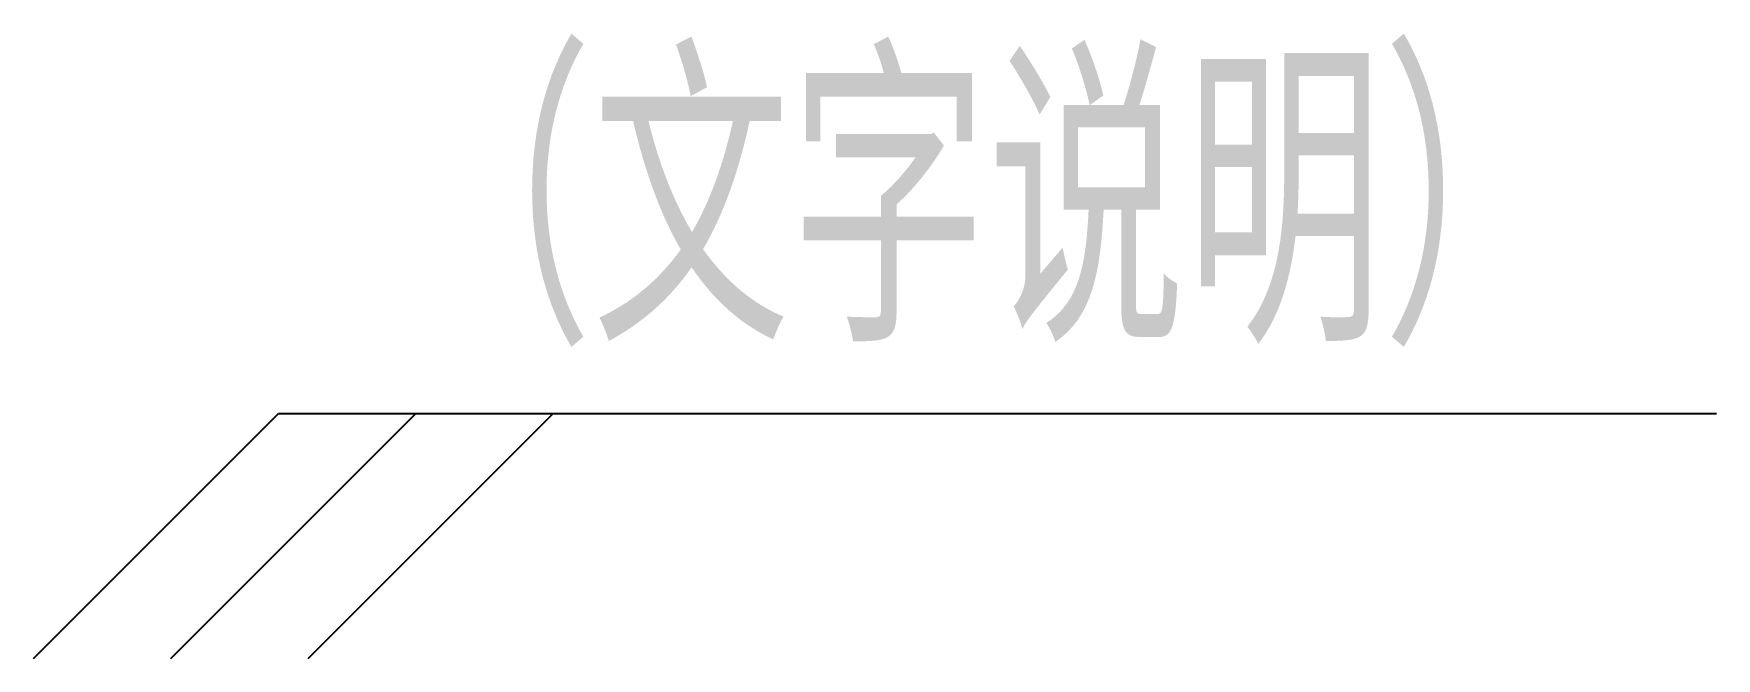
# Model space of a CAD drawing. Extents: x -4 to 2449, y -2 to 909.
import ezdxf

# ---------------------------------------------------------------- set-up
doc = ezdxf.new("R2010")
doc.units = 0
doc.header["$LTSCALE"] = 1000
doc.header["$MEASUREMENT"] = 0
doc.layers.add('PUB_TEXT', color=7, linetype='Continuous')
doc.styles.add('国标', font='gbenor.shx', dxfattribs={"bigfont": 'gbcbig.shx'})

msp = doc.modelspace()

# ---------------------------------------------------------------- linework, layer by layer
at = {"color": 4}
for p, q in [((-3.5, -1.7), (353.4, 355.2)), ((196.5, -1.7), (553.4, 355.2)), ((353.4, 355.2), (2448.8, 355.2)), ((396.5, -1.7), (753.4, 355.2))]:
    msp.add_line(p, q, dxfattribs=at)

# ---------------------------------------------------------------- texts
at = {"layer": 'PUB_TEXT', "color": 7, "style": '国标'}
msp.add_text('（文字说明）', height=400, dxfattribs=at).set_placement((522.8, 460.2))

doc.saveas('drawing.dxf')
